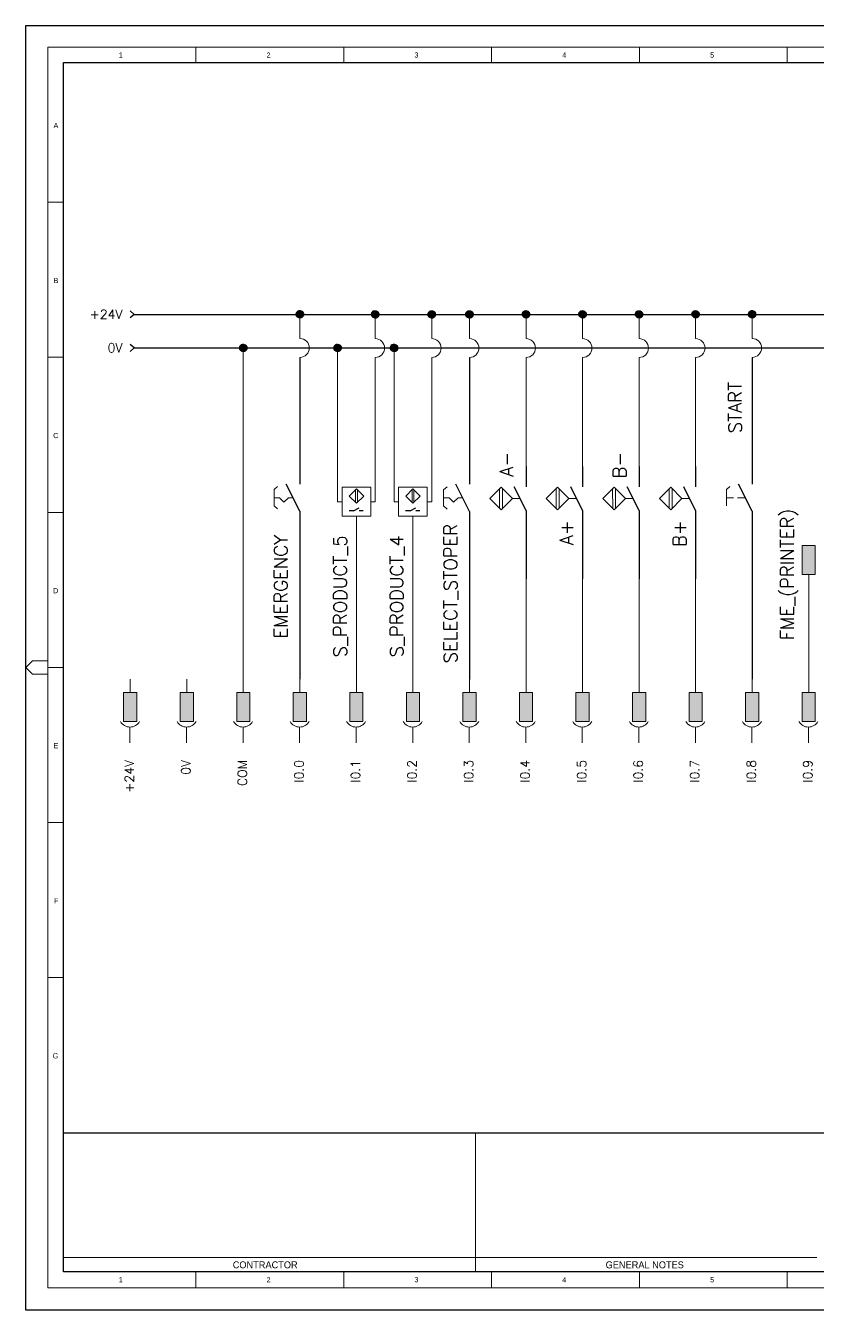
# Model space of a CAD drawing. Header units: millimetres. Extents: x 2503 to 5399, y 570 to 2615.
# Drawn here: x 2503 to 3764, y 570 to 2615 of the extents above; entities that cross this region are included whole.
import ezdxf

# ---------------------------------------------------------------- set-up
doc = ezdxf.new("R2010")
doc.units = ezdxf.units.MM
doc.linetypes.add('CACHE', pattern=[0.375, 0.25, -0.125])
doc.linetypes.add('DASHED2', pattern=[0.375, 0.25, -0.125])
doc.layers.add('DIMENSION', color=7, linetype='Continuous', lineweight=5)
doc.layers.add('FORM', color=7, linetype='Continuous')
doc.layers.add('GRID', color=7, linetype='Continuous')
doc.styles.add('ROMANS', font='ROMANS.shx', dxfattribs={"height": 2})
doc.styles.get("Standard").update_dxf_attribs({"font": 'arial.ttf'})

# ---------------------------------------------------------------- blocks, each defined once
blk = doc.blocks.new('A$C6D947769')
at = {"lineweight": 9}
for p, q in [((662, 4854.4), (662, 4915)), ((1237.3, 4854.4), (1237.3, 4915)), ((1812.6, 4854.4), (1812.6, 4915)), ((2388, 4854.4), (2388, 4915)), ((2963.3, 4854.4), (2963.3, 4915)), ((86.6, 4311.6), (147.3, 4311.6)), ((86.6, 3708.2), (147.3, 3708.2)), ((86.6, 3104.8), (147.3, 3104.8)), ((0, 2501.3), (26, 2527.3)), ((26, 2475.3), (0, 2501.3)), ((26, 2527.3), (86.6, 2527.3)), ((86.6, 2501.3), (147.3, 2501.3)), ((86.6, 2475.3), (26, 2475.3)), ((86.6, 1897.9), (147.3, 1897.9)), ((86.6, 1294.5), (147.3, 1294.5)), ((1750.6, 691), (1750.6, 149.5)), ((1750.6, 206), (1750.6, 263.8)), ((147.3, 206), (3079.1, 206)), ((1750.6, 149.5), (1750.6, 206)), ((662, 88.8), (662, 149.5)), ((1237.3, 88.8), (1237.3, 149.5)), ((1812.6, 88.8), (1812.6, 149.5)), ((2388, 88.8), (2388, 149.5)), ((2963.3, 88.8), (2963.3, 149.5))]:
    blk.add_line(p, q, dxfattribs=at)
at = {"lineweight": 30}
blk.add_line((147.3, 691), (6930, 691), dxfattribs=at)
for points in [[(0, 4998.7), (7077.2, 4998.7), (7077.2, 0), (0, 0)], [(147.3, 4855.6), (6930, 4855.6), (6930, 149.5), (147.3, 149.5)]]:
    blk.add_lwpolyline(points, close=True, dxfattribs=at)
at = {"lineweight": 9}
blk.add_lwpolyline([(86.6, 4915), (6990.6, 4915), (6990.6, 87.6), (86.6, 87.6)], close=True, dxfattribs=at)
at = {"lineweight": 9, "ltscale": 100}
blk.add_attdef('BUILDER:', (6013.7, 691), '', height=0.268, dxfattribs=at)
at = {"layer": 'FORM', "lineweight": 9}
for s, insert, char_height, width, attachment_point in [('1', (369.7, 4874.2), 20.1, 40.156, 8), ('2', (945, 4874.2), 20.1, 40.156, 8), ('3', (1520.4, 4874.2), 20.1, 40.156, 8), ('4', (2095.7, 4874.2), 20.1, 40.156, 8), ('5', (2671, 4874.2), 20.1, 40.156, 8), ('A', (126.9, 4610.5), 20.1, 40.156, 6), ('B', (126.9, 4007.1), 20.1, 40.156, 6), ('C', (126.9, 3403.6), 20.1, 40.156, 6), ('D', (126.9, 2800.2), 20.1, 40.156, 6), ('E', (126.9, 2196.8), 20.1, 40.156, 6), ('F', (126.9, 1593.4), 20.1, 40.156, 6), ('G', (126.9, 989.9), 20.1, 40.156, 6), ('{\\Fcdm_nc|c0;CONTRACTOR}', (805.6, 176.7), 26.77, 351.361, 4), ('{\\Fcdm_nc|c0;GENERAL NOTES}', (2256.7, 176.7), 26.77, 351.361, 4), ('1', (369.7, 108.7), 20.1, 40.156, 8), ('2', (945, 108.7), 20.1, 40.156, 8), ('3', (1520.4, 108.7), 20.1, 40.156, 8), ('4', (2095.7, 108.7), 20.1, 40.156, 8), ('5', (2671, 108.7), 20.1, 40.156, 8)]:
    blk.add_mtext(s, dxfattribs=dict(at, insert=insert, char_height=char_height, width=width, attachment_point=attachment_point))

msp = doc.modelspace()

# ---------------------------------------------------------------- hatches: boundary and pattern name
at = {"linetype": 'CACHE'}
h = msp.add_hatch(dxfattribs=at)
h.set_pattern_fill('ANSI31', color=256, scale=0.889996)
h.set_pattern_definition([(45, (-85543.73198, -15300.19075), (-0.07866530358, 0.07866530358), [])])
h.paths.add_polyline_path([(2934.1, 2155.7, 1), (2945.7, 2155.7, 1)])
h = msp.add_hatch(dxfattribs=at)
h.set_pattern_fill('ANSI31', color=256, scale=0.889996)
h.set_pattern_definition([(45, (-85423.79664, -15300.42237), (-0.07866530358, 0.07866530358), [])])
h.paths.add_polyline_path([(3054, 2155.5, 1), (3065.7, 2155.5, 1)])
h = msp.add_hatch(dxfattribs=at)
h.set_pattern_fill('ANSI31', color=256, scale=0.889996)
h.set_pattern_definition([(45, (-85333.79664, -15300.42237), (-0.07866530358, 0.07866530358), [])])
h.paths.add_polyline_path([(3144, 2155.5, 1), (3155.7, 2155.5, 1)])
h = msp.add_hatch(dxfattribs=at)
h.set_pattern_fill('ANSI31', color=256, scale=0.889996)
h.set_pattern_definition([(45, (-85273.732, -15300.4341), (-0.07866530358, 0.07866530358), [])])
h.paths.add_polyline_path([(3204.1, 2155.5, 1), (3215.7, 2155.5, 1)])
h = msp.add_hatch(dxfattribs=at)
h.set_pattern_fill('ANSI31', color=256, scale=0.889996)
h.set_pattern_definition([(45, (-85183.73201, -15300.33676), (-0.07866530358, 0.07866530358), [])])
h.paths.add_polyline_path([(3294.1, 2155.6, 1), (3305.7, 2155.6, 1)])
h = msp.add_hatch(dxfattribs=at)
h.set_pattern_fill('ANSI31', color=256, scale=0.889996)
h.set_pattern_definition([(45, (-85093.73201, -15300.33676), (-0.07866530358, 0.07866530358), [])])
h.paths.add_polyline_path([(3384.1, 2155.6, 1), (3395.7, 2155.6, 1)])
h = msp.add_hatch(dxfattribs=at)
h.set_pattern_fill('ANSI31', color=256, scale=0.889996)
h.set_pattern_definition([(45, (-85003.73201, -15300.33676), (-0.07866530358, 0.07866530358), [])])
h.paths.add_polyline_path([(3474.1, 2155.6, 1), (3485.7, 2155.6, 1)])
h = msp.add_hatch(dxfattribs=at)
h.set_pattern_fill('ANSI31', color=256, scale=0.889996)
h.set_pattern_definition([(45, (-84913.73201, -15300.33676), (-0.07866530358, 0.07866530358), [])])
h.paths.add_polyline_path([(3564.1, 2155.6, 1), (3575.7, 2155.6, 1)])
h = msp.add_hatch(dxfattribs=at)
h.set_pattern_fill('ANSI31', color=256, scale=0.889996)
h.set_pattern_definition([(45, (-84823.73198, -15300.19075), (-0.07866530358, 0.07866530358), [])])
h.paths.add_polyline_path([(3654.1, 2155.7, 1), (3665.7, 2155.7, 1)])
h = msp.add_hatch(dxfattribs=at)
h.set_pattern_fill('ANSI31', color=256, scale=0.889996)
h.set_pattern_definition([(45, (-85633.73198, -15353.82215), (-0.07866530358, 0.07866530358), [])])
h.paths.add_polyline_path([(2844.1, 2102.1, 1), (2855.7, 2102.1, 1)])
h = msp.add_hatch(dxfattribs=at)
h.set_pattern_fill('ANSI31', color=256, scale=0.889996)
h.set_pattern_definition([(45, (-85483.66731, -15353.82215), (-0.07866530358, 0.07866530358), [])])
h.paths.add_polyline_path([(2994.1, 2102.1, 1), (3005.8, 2102.1, 1)])
h = msp.add_hatch(dxfattribs=at)
h.set_pattern_fill('ANSI31', color=256, scale=0.889996)
h.set_pattern_definition([(45, (-85393.66731, -15353.82215), (-0.07866530358, 0.07866530358), [])])
h.paths.add_polyline_path([(3084.1, 2102.1, 1), (3095.8, 2102.1, 1)])
at = {"lineweight": 9}
h = msp.add_hatch(dxfattribs=at)
h.set_pattern_fill('ANSI36', color=256, scale=0.840377, angle=180)
h.set_pattern_definition([(225, (138501.80124, 80280.8511), (-0.055709648304, -0.20426871045), [0.26261780062, -0.05252356012, 0, -0.05252356012])])
h.paths.add_polyline_path([(3760.4, 1741.2), (3760.4, 1787.4), (3739.4, 1787.4), (3739.4, 1741.2)])
h = msp.add_hatch(dxfattribs=at)
h.set_pattern_fill('ANSI36', color=256, scale=0.840377)
h.set_pattern_definition([(45, (-132082.01386, -76986.10152), (0.055709648304, 0.20426871045), [0.26261780062, -0.05252356012, 0, -0.05252356012])])
h.paths.add_polyline_path([(2659.4, 1553.6), (2659.4, 1507.4), (2680.4, 1507.4), (2680.4, 1553.6)])
h = msp.add_hatch(dxfattribs=at)
h.set_pattern_fill('ANSI36', color=256, scale=0.840377)
h.set_pattern_definition([(45, (-131992.01386, -76986.10152), (0.055709648304, 0.20426871045), [0.26261780062, -0.05252356012, 0, -0.05252356012])])
h.paths.add_polyline_path([(2749.4, 1553.6), (2749.4, 1507.4), (2770.4, 1507.4), (2770.4, 1553.6)])
h = msp.add_hatch(dxfattribs=at)
h.set_pattern_fill('ANSI36', color=256, scale=0.840377)
h.set_pattern_definition([(45, (-131902.01386, -76986.10152), (0.055709648304, 0.20426871045), [0.26261780062, -0.05252356012, 0, -0.05252356012])])
h.paths.add_polyline_path([(2839.4, 1553.6), (2839.4, 1507.4), (2860.4, 1507.4), (2860.4, 1553.6)])
h = msp.add_hatch(dxfattribs=at)
h.set_pattern_fill('ANSI36', color=256, scale=0.840377)
h.set_pattern_definition([(45, (-131812.01386, -76986.10152), (0.055709648304, 0.20426871045), [0.26261780062, -0.05252356012, 0, -0.05252356012])])
h.paths.add_polyline_path([(2929.4, 1553.6), (2929.4, 1507.4), (2950.4, 1507.4), (2950.4, 1553.6)])
h = msp.add_hatch(dxfattribs=at)
h.set_pattern_fill('ANSI36', color=256, scale=0.840377)
h.set_pattern_definition([(45, (-131722.01386, -76986.10152), (0.055709648304, 0.20426871045), [0.26261780062, -0.05252356012, 0, -0.05252356012])])
h.paths.add_polyline_path([(3019.4, 1553.6), (3019.4, 1507.4), (3040.4, 1507.4), (3040.4, 1553.6)])
h = msp.add_hatch(dxfattribs=at)
h.set_pattern_fill('ANSI36', color=256, scale=0.840377)
h.set_pattern_definition([(45, (-131632.01386, -76986.10152), (0.055709648304, 0.20426871045), [0.26261780062, -0.05252356012, 0, -0.05252356012])])
h.paths.add_polyline_path([(3109.4, 1553.6), (3109.4, 1507.4), (3130.4, 1507.4), (3130.4, 1553.6)])
h = msp.add_hatch(dxfattribs=at)
h.set_pattern_fill('ANSI36', color=256, scale=0.840377)
h.set_pattern_definition([(45, (-131542.01386, -76986.10152), (0.055709648304, 0.20426871045), [0.26261780062, -0.05252356012, 0, -0.05252356012])])
h.paths.add_polyline_path([(3199.4, 1553.6), (3199.4, 1507.4), (3220.4, 1507.4), (3220.4, 1553.6)])
h = msp.add_hatch(dxfattribs=at)
h.set_pattern_fill('ANSI36', color=256, scale=0.840377)
h.set_pattern_definition([(45, (-131452.01386, -76986.10152), (0.055709648304, 0.20426871045), [0.26261780062, -0.05252356012, 0, -0.05252356012])])
h.paths.add_polyline_path([(3289.4, 1553.6), (3289.4, 1507.4), (3310.4, 1507.4), (3310.4, 1553.6)])
h = msp.add_hatch(dxfattribs=at)
h.set_pattern_fill('ANSI36', color=256, scale=0.840377)
h.set_pattern_definition([(45, (-131362.01386, -76986.10152), (0.055709648304, 0.20426871045), [0.26261780062, -0.05252356012, 0, -0.05252356012])])
h.paths.add_polyline_path([(3379.4, 1553.6), (3379.4, 1507.4), (3400.4, 1507.4), (3400.4, 1553.6)])
h = msp.add_hatch(dxfattribs=at)
h.set_pattern_fill('ANSI36', color=256, scale=0.840377)
h.set_pattern_definition([(45, (-131272.01386, -76986.10152), (0.055709648304, 0.20426871045), [0.26261780062, -0.05252356012, 0, -0.05252356012])])
h.paths.add_polyline_path([(3469.4, 1553.6), (3469.4, 1507.4), (3490.4, 1507.4), (3490.4, 1553.6)])
h = msp.add_hatch(dxfattribs=at)
h.set_pattern_fill('ANSI36', color=256, scale=0.840377)
h.set_pattern_definition([(45, (-131182.01386, -76986.10152), (0.055709648304, 0.20426871045), [0.26261780062, -0.05252356012, 0, -0.05252356012])])
h.paths.add_polyline_path([(3559.4, 1553.6), (3559.4, 1507.4), (3580.4, 1507.4), (3580.4, 1553.6)])
h = msp.add_hatch(dxfattribs=at)
h.set_pattern_fill('ANSI36', color=256, scale=0.840377)
h.set_pattern_definition([(45, (-131092.01386, -76986.10152), (0.055709648304, 0.20426871045), [0.26261780062, -0.05252356012, 0, -0.05252356012])])
h.paths.add_polyline_path([(3649.4, 1553.6), (3649.4, 1507.4), (3670.4, 1507.4), (3670.4, 1553.6)])
h = msp.add_hatch(dxfattribs=at)
h.set_pattern_fill('ANSI36', color=256, scale=0.840377)
h.set_pattern_definition([(45, (-131002.01386, -76986.10152), (0.055709648304, 0.20426871045), [0.26261780062, -0.05252356012, 0, -0.05252356012])])
h.paths.add_polyline_path([(3739.4, 1553.6), (3739.4, 1507.4), (3760.4, 1507.4), (3760.4, 1553.6)])

# ---------------------------------------------------------------- linework, layer by layer
for p, q in [((2676, 2155.5), (2670, 2161)), ((2676, 2155.5), (2670, 2150)), ((2676, 2102.1), (2670, 2107.6)), ((2676, 2102.1), (2670, 2096.6)), ((2939.9, 2087.1), (2939.9, 1885.4)), ((3209.9, 2086.9), (3209.9, 1885.2)), ((3659.9, 2087.1), (3659.9, 1885.4)), ((3299.9, 1913.5), (3299.9, 1880.8)), ((3389.9, 1913.5), (3389.9, 1880.8)), ((3479.9, 1913.5), (3479.9, 1880.8)), ((3569.9, 1913.5), (3569.9, 1880.8)), ((2939.9, 1842), (2939.9, 1574.6)), ((3025.3, 1843), (3018.2, 1843)), ((3040.7, 1843), (3034.5, 1843)), ((3115.3, 1843), (3108.2, 1843)), ((3130.7, 1843), (3124.5, 1843)), ((3209.9, 1841.7), (3209.9, 1574.4)), ((3299.9, 1843.2), (3299.9, 1734.3)), ((3389.9, 1843.2), (3389.9, 1734.3)), ((3479.9, 1843.2), (3479.9, 1734.3)), ((3569.9, 1843.2), (3569.9, 1734.3)), ((3659.9, 1842), (3659.9, 1574.6))]:
    msp.add_line(p, q)
at = {"linetype": 'CACHE'}
for p, q in [((2676, 2155.5), (5270.2, 2155.5)), ((2676, 2102.1), (5271, 2102.1))]:
    msp.add_line(p, q, dxfattribs=at)
at = {"lineweight": 9}
for p, q in [((2939.9, 2155.7), (2939.9, 2117.1)), ((3059.8, 2155.5), (3059.8, 2116.9)), ((3149.8, 2155.5), (3149.8, 2116.9)), ((3209.9, 2155.5), (3209.9, 2116.9)), ((3299.9, 2155.6), (3299.9, 2116.9)), ((3389.9, 2155.6), (3389.9, 2116.9)), ((3479.9, 2155.6), (3479.9, 2116.9)), ((3569.9, 2155.6), (3569.9, 2116.9)), ((3659.9, 2155.7), (3659.9, 2117.1)), ((2849.9, 2096.3), (2849.9, 1574.6)), ((3000, 1857.2), (3000, 2102.1)), ((3059.8, 2086.9), (3059.8, 1857.2)), ((3090, 1857.2), (3090, 2102.1)), ((3149.8, 2086.9), (3149.8, 1857.2)), ((3299.9, 2086.9), (3299.9, 1913.5)), ((3389.9, 2086.9), (3389.9, 1913.5)), ((3479.9, 2086.9), (3479.9, 1913.5)), ((3569.9, 2086.9), (3569.9, 1913.5)), ((2907.6, 1863.7), (2914.6, 1856.6)), ((2914.6, 1856.6), (2921.7, 1863.7)), ((3018.5, 1866.3), (3030, 1877.8)), ((3018.5, 1866.3), (3030, 1854.8)), ((3028.5, 1876.3), (3028.5, 1856.2)), ((3030, 1877.8), (3041.5, 1866.3)), ((3030, 1854.8), (3041.5, 1866.3)), ((3031.5, 1876.3), (3031.5, 1856.2)), ((3108.5, 1866.3), (3120, 1877.8)), ((3108.5, 1866.3), (3120, 1854.8)), ((3118.5, 1876.3), (3118.5, 1856.2)), ((3120, 1877.8), (3131.5, 1866.3)), ((3120, 1854.8), (3131.5, 1866.3)), ((3121.5, 1876.3), (3121.5, 1856.2)), ((3177.6, 1863.5), (3184.6, 1856.4)), ((3184.6, 1856.4), (3191.7, 1863.5)), ((3242.2, 1862.2), (3260.2, 1880.3)), ((3242.2, 1862.2), (3260.2, 1844.3)), ((3257.8, 1877.9), (3257.9, 1846.6)), ((3260.2, 1880.3), (3278.2, 1862.3)), ((3260.2, 1844.3), (3278.2, 1862.3)), ((3262.5, 1877.9), (3262.5, 1846.6)), ((3278.2, 1862.3), (3290.3, 1862.3)), ((3332.2, 1862.2), (3350.2, 1880.3)), ((3332.2, 1862.2), (3350.2, 1844.3)), ((3347.8, 1877.9), (3347.9, 1846.6)), ((3350.2, 1880.3), (3368.2, 1862.3)), ((3350.2, 1844.3), (3368.2, 1862.3)), ((3352.5, 1877.9), (3352.5, 1846.6)), ((3368.2, 1862.3), (3380.3, 1862.3)), ((3422.2, 1862.2), (3440.2, 1880.3)), ((3422.2, 1862.2), (3440.2, 1844.3)), ((3437.8, 1877.9), (3437.9, 1846.6)), ((3440.2, 1880.3), (3458.2, 1862.3)), ((3440.2, 1844.3), (3458.2, 1862.3)), ((3442.5, 1877.9), (3442.5, 1846.6)), ((3458.2, 1862.3), (3470.3, 1862.3)), ((3512.2, 1862.2), (3530.2, 1880.3)), ((3512.2, 1862.2), (3530.2, 1844.3)), ((3527.8, 1877.9), (3527.9, 1846.6)), ((3530.2, 1880.3), (3548.2, 1862.3)), ((3530.2, 1844.3), (3548.2, 1862.3)), ((3532.5, 1877.9), (3532.5, 1846.6)), ((3548.2, 1862.3), (3560.3, 1862.3)), ((3007, 1857.2), (3000, 1857.2)), ((3052.8, 1857.2), (3059.8, 1857.2)), ((3097, 1857.2), (3090, 1857.2)), ((3142.8, 1857.2), (3149.8, 1857.2)), ((3029.9, 1574.6), (3029.9, 1834.3)), ((3119.9, 1574.6), (3119.9, 1834.3)), ((3749.9, 1720.2), (3749.9, 1741.2)), ((3299.9, 1734.3), (3299.9, 1574.4)), ((3389.9, 1734.3), (3389.9, 1574.4)), ((3479.9, 1734.3), (3479.9, 1574.4)), ((3569.9, 1734.3), (3569.9, 1574.4)), ((3749.9, 1720.2), (3749.9, 1574.6)), ((2669.9, 1574.6), (2669.9, 1553.6)), ((2759.9, 1574.6), (2759.9, 1553.6)), ((2849.9, 1574.6), (2849.9, 1553.6)), ((2939.9, 1574.6), (2939.9, 1553.6)), ((3029.9, 1574.6), (3029.9, 1553.6)), ((3119.9, 1574.5), (3119.9, 1553.5)), ((3389.9, 1574.6), (3389.9, 1553.6)), ((3479.9, 1574.6), (3479.9, 1553.6)), ((3569.9, 1574.6), (3569.9, 1553.6)), ((3659.9, 1574.6), (3659.9, 1553.6)), ((3749.9, 1574.6), (3749.9, 1553.6)), ((3209.9, 1574.5), (3209.9, 1553.5)), ((3299.9, 1574.4), (3299.9, 1553.4)), ((2669.5, 1498.6), (2669.5, 1473.4)), ((2759.5, 1498.6), (2759.5, 1473.4)), ((2849.5, 1498.6), (2849.5, 1473.4)), ((2939.5, 1498.6), (2939.5, 1473.4)), ((3029.5, 1498.6), (3029.5, 1473.4)), ((3119.5, 1498.6), (3119.5, 1473.4)), ((3209.5, 1498.6), (3209.5, 1473.4)), ((3299.5, 1498.6), (3299.5, 1473.4)), ((3389.5, 1498.6), (3389.5, 1473.4)), ((3479.5, 1498.6), (3479.5, 1473.4)), ((3569.5, 1498.6), (3569.5, 1473.4)), ((3659.5, 1498.6), (3659.5, 1473.4)), ((3749.5, 1498.6), (3749.5, 1473.4))]:
    msp.add_line(p, q, dxfattribs=at)
for points in [[(3007, 1834.3), (3052.8, 1834.3), (3052.8, 1880.2), (3007, 1880.2)], [(3097, 1834.3), (3142.8, 1834.3), (3142.8, 1880.2), (3097, 1880.2)], [(3760.4, 1787.4), (3739.4, 1787.4), (3739.4, 1741.2), (3760.4, 1741.2)], [(2659.4, 1507.4), (2680.4, 1507.4), (2680.4, 1553.6), (2659.4, 1553.6)], [(2749.4, 1507.4), (2770.4, 1507.4), (2770.4, 1553.6), (2749.4, 1553.6)], [(2839.4, 1507.4), (2860.4, 1507.4), (2860.4, 1553.6), (2839.4, 1553.6)], [(2929.4, 1507.4), (2950.4, 1507.4), (2950.4, 1553.6), (2929.4, 1553.6)], [(3019.4, 1507.4), (3040.4, 1507.4), (3040.4, 1553.6), (3019.4, 1553.6)], [(3109.4, 1507.4), (3130.4, 1507.4), (3130.4, 1553.6), (3109.4, 1553.6)], [(3199.4, 1507.4), (3220.4, 1507.4), (3220.4, 1553.6), (3199.4, 1553.6)], [(3289.4, 1507.4), (3310.4, 1507.4), (3310.4, 1553.6), (3289.4, 1553.6)], [(3379.4, 1507.4), (3400.4, 1507.4), (3400.4, 1553.6), (3379.4, 1553.6)], [(3469.4, 1507.4), (3490.4, 1507.4), (3490.4, 1553.6), (3469.4, 1553.6)], [(3559.4, 1507.4), (3580.4, 1507.4), (3580.4, 1553.6), (3559.4, 1553.6)], [(3649.4, 1507.4), (3670.4, 1507.4), (3670.4, 1553.6), (3649.4, 1553.6)], [(3739.4, 1507.4), (3760.4, 1507.4), (3760.4, 1553.6), (3739.4, 1553.6)]]:
    msp.add_lwpolyline(points, close=True, dxfattribs=at)
at = {"linetype": 'CACHE'}
for centre in [(2939.9, 2155.7), (3059.8, 2155.5), (3149.8, 2155.5), (3209.9, 2155.5), (3299.9, 2155.6), (3389.9, 2155.6), (3479.9, 2155.6), (3569.9, 2155.6), (3659.9, 2155.7), (2849.9, 2102.1), (3000, 2102.1), (3090, 2102.1)]:
    msp.add_circle(centre, 5.82, dxfattribs=at)
at = {"lineweight": 9}
for centre, radius, start, end in [((2939.9, 2102.1), 15, 270, 90), ((3059.8, 2101.9), 15, 270, 90), ((3149.8, 2101.9), 15, 270, 90), ((3209.9, 2101.9), 15, 270, 90), ((3299.9, 2101.9), 15, 270, 90), ((3389.9, 2101.9), 15, 270, 90), ((3479.9, 2101.9), 15, 270, 90), ((3569.9, 2101.9), 15, 270, 90), ((3659.9, 2102.1), 15, 270, 90), ((2669.5, 1516), 17.4, 209.8295, 330.1705), ((2759.5, 1516), 17.4, 209.8295, 330.1705), ((2849.5, 1516), 17.4, 209.8295, 330.1705), ((2939.5, 1516), 17.4, 209.8295, 330.1705), ((3029.5, 1516), 17.4, 209.8295, 330.1705), ((3119.5, 1516), 17.4, 209.8295, 330.1705), ((3209.5, 1516), 17.4, 209.8295, 330.1705), ((3299.5, 1516), 17.4, 209.8295, 330.1705), ((3389.5, 1516), 17.4, 209.8295, 330.1705), ((3479.5, 1516), 17.4, 209.8295, 330.1705), ((3569.5, 1516), 17.4, 209.8295, 330.1705), ((3659.5, 1516), 17.4, 209.8295, 330.1705), ((3749.5, 1516), 17.4, 209.8295, 330.1705)]:
    msp.add_arc(centre, radius, start, end, dxfattribs=at)
at = {"layer": 'DIMENSION'}
for p, q in [((2898.8, 1876.5), (2904.2, 1881.4)), ((3618.8, 1876.5), (3624.2, 1881.4)), ((2898.8, 1876.5), (2898.8, 1850.9)), ((3168.8, 1876.2), (3174.2, 1881.2)), ((3168.8, 1876.2), (3168.8, 1850.7)), ((3618.8, 1876.5), (3618.8, 1850.9)), ((2898.8, 1850.9), (2904.2, 1846)), ((3168.8, 1850.7), (3174.2, 1845.7))]:
    msp.add_line(p, q, dxfattribs=at)
at = {"layer": 'DIMENSION', "color": 0, "linetype": 'DASHED2', "ltscale": 50}
for p, q in [((2907.6, 1863.7), (2898.8, 1863.7)), ((2929, 1863.7), (2921.7, 1863.7)), ((3177.6, 1863.5), (3168.8, 1863.5)), ((3199, 1863.5), (3191.7, 1863.5)), ((3649, 1863.7), (3618.8, 1863.7))]:
    msp.add_line(p, q, dxfattribs=at)
at = {"layer": 'GRID', "color": 0, "ltscale": 50}
for p, q in [((2939.9, 1842), (2918, 1885.4)), ((3209.9, 1841.7), (3188, 1885.2)), ((3659.9, 1842), (3638, 1885.4)), ((3299.9, 1843.2), (3281, 1880.8)), ((3389.9, 1843.2), (3371, 1880.8)), ((3479.9, 1843.2), (3461, 1880.8)), ((3569.9, 1843.2), (3551, 1880.8)), ((3025.3, 1843), (3034.5, 1847.7)), ((3115.3, 1843), (3124.5, 1847.7))]:
    msp.add_line(p, q, dxfattribs=at)

# ---------------------------------------------------------------- block references
at = {"layer": 'DIMENSION', "ltscale": 50, "xscale": 0.4090818610681077, "yscale": 0.4090818610681077, "zscale": 0.4090818610681077}
msp.add_blockref('A$C6D947769', (2503.5, 570.2), dxfattribs=at)

# ---------------------------------------------------------------- texts
at = {"char_height": 14.5, "attachment_point": 3, "style": 'ROMANS'}
for s, insert in [('+24V', (2657.5, 2162.9)), ('0V', (2657.5, 2109.5))]:
    msp.add_mtext(s, dxfattribs=dict(at, insert=insert))
at = {"color": 5, "attachment_point": 3, "rotation": 90, "style": 'ROMANS'}
for s, insert, char_height in [('START', (3622.2, 2048.2), 20.97), ('A-', (3258.4, 1936.6), 20.97), ('B-', (3438.4, 1936.6), 20.97), ('FME_(PRINTER)', (3705.2, 1846.2), 20.967), ('A+', (3353.9, 1827.7), 20.97), ('B+', (3533.9, 1827.7), 20.97), ('EMERGENCY', (2899.2, 1804.8), 20.97), ('S_PRODUCT_5', (2993.5, 1803.8), 20.967), ('S_PRODUCT_4', (3083.5, 1803.8), 20.967), ('SELECT_STOPER', (3169.2, 1822.2), 20.967)]:
    msp.add_mtext(s, dxfattribs=dict(at, insert=insert, char_height=char_height))
at = {"char_height": 14.5, "attachment_point": 3, "rotation": 90, "style": 'ROMANS'}
for s, insert in [('+24V', (2661.2, 1446.2)), ('0V', (2751.2, 1446.2)), ('COM', (2841.2, 1446.2)), ('I0.0', (2931.2, 1446.2)), ('I0.1', (3021.2, 1446.2)), ('I0.2', (3111.2, 1446.2)), ('I0.3', (3201.2, 1446.2)), ('I0.4', (3291.2, 1446.2)), ('I0.5', (3381.2, 1446.2)), ('I0.6', (3471.2, 1446.2)), ('I0.7', (3561.2, 1446.2)), ('I0.8', (3651.2, 1446.2)), ('I0.9', (3741.2, 1446.2))]:
    msp.add_mtext(s, dxfattribs=dict(at, insert=insert))

doc.saveas('drawing.dxf')
